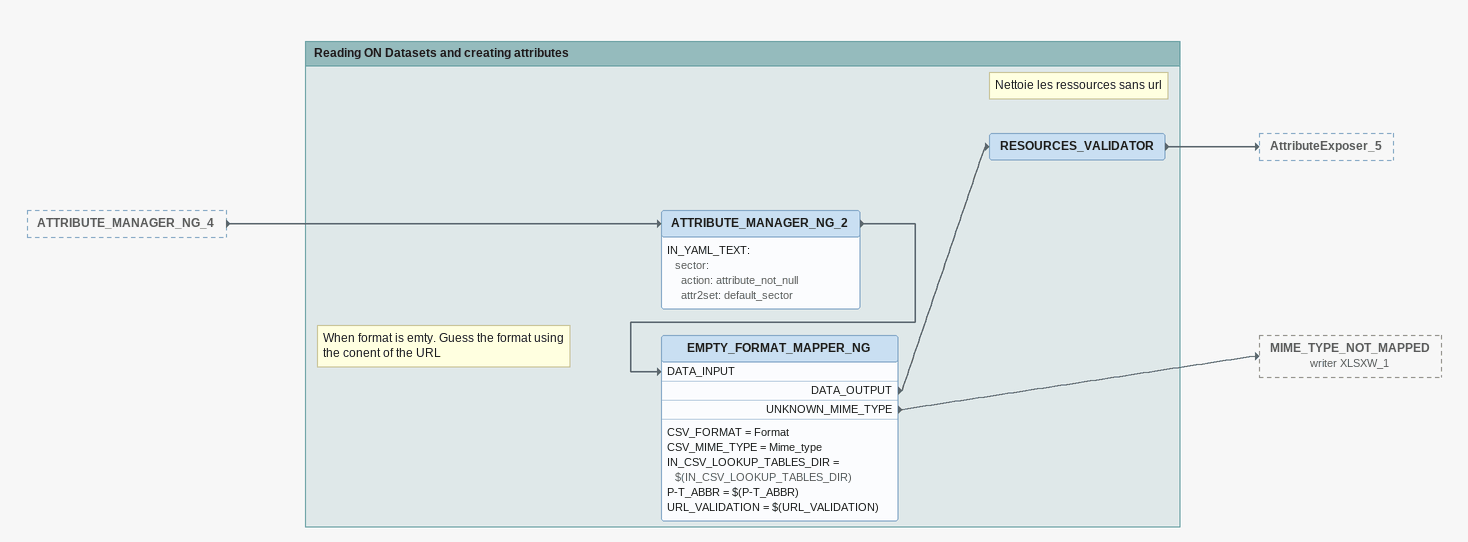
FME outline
ATTRIBUTE_MANAGER_NG_4 [outside]
    -> ATTRIBUTE_MANAGER_NG_2

Bookmark: Reading ON Datasets and creating attributes
ATTRIBUTE_MANAGER_NG_2
    IN_YAML_TEXT:
      sector:
        action: attribute_not_null
        attr2set: default_sector
    -> EMPTY_FORMAT_MAPPER_NG [DATA_INPUT]
Note: When format is emty. Guess the format using the conent of the URL
EMPTY_FORMAT_MAPPER_NG
    CSV_FORMAT = Format
    CSV_MIME_TYPE = Mime_type
    IN_CSV_LOOKUP_TABLES_DIR = $(IN_CSV_LOOKUP_TABLES_DIR)
    P-T_ABBR = $(P-T_ABBR)
    URL_VALIDATION = $(URL_VALIDATION)
    DATA_OUTPUT -> RESOURCES_VALIDATOR
    UNKNOWN_MIME_TYPE -> MIME_TYPE_NOT_MAPPED (writer XLSXW_1)
Note: Nettoie les ressources sans url
RESOURCES_VALIDATOR
    -> AttributeExposer_5
